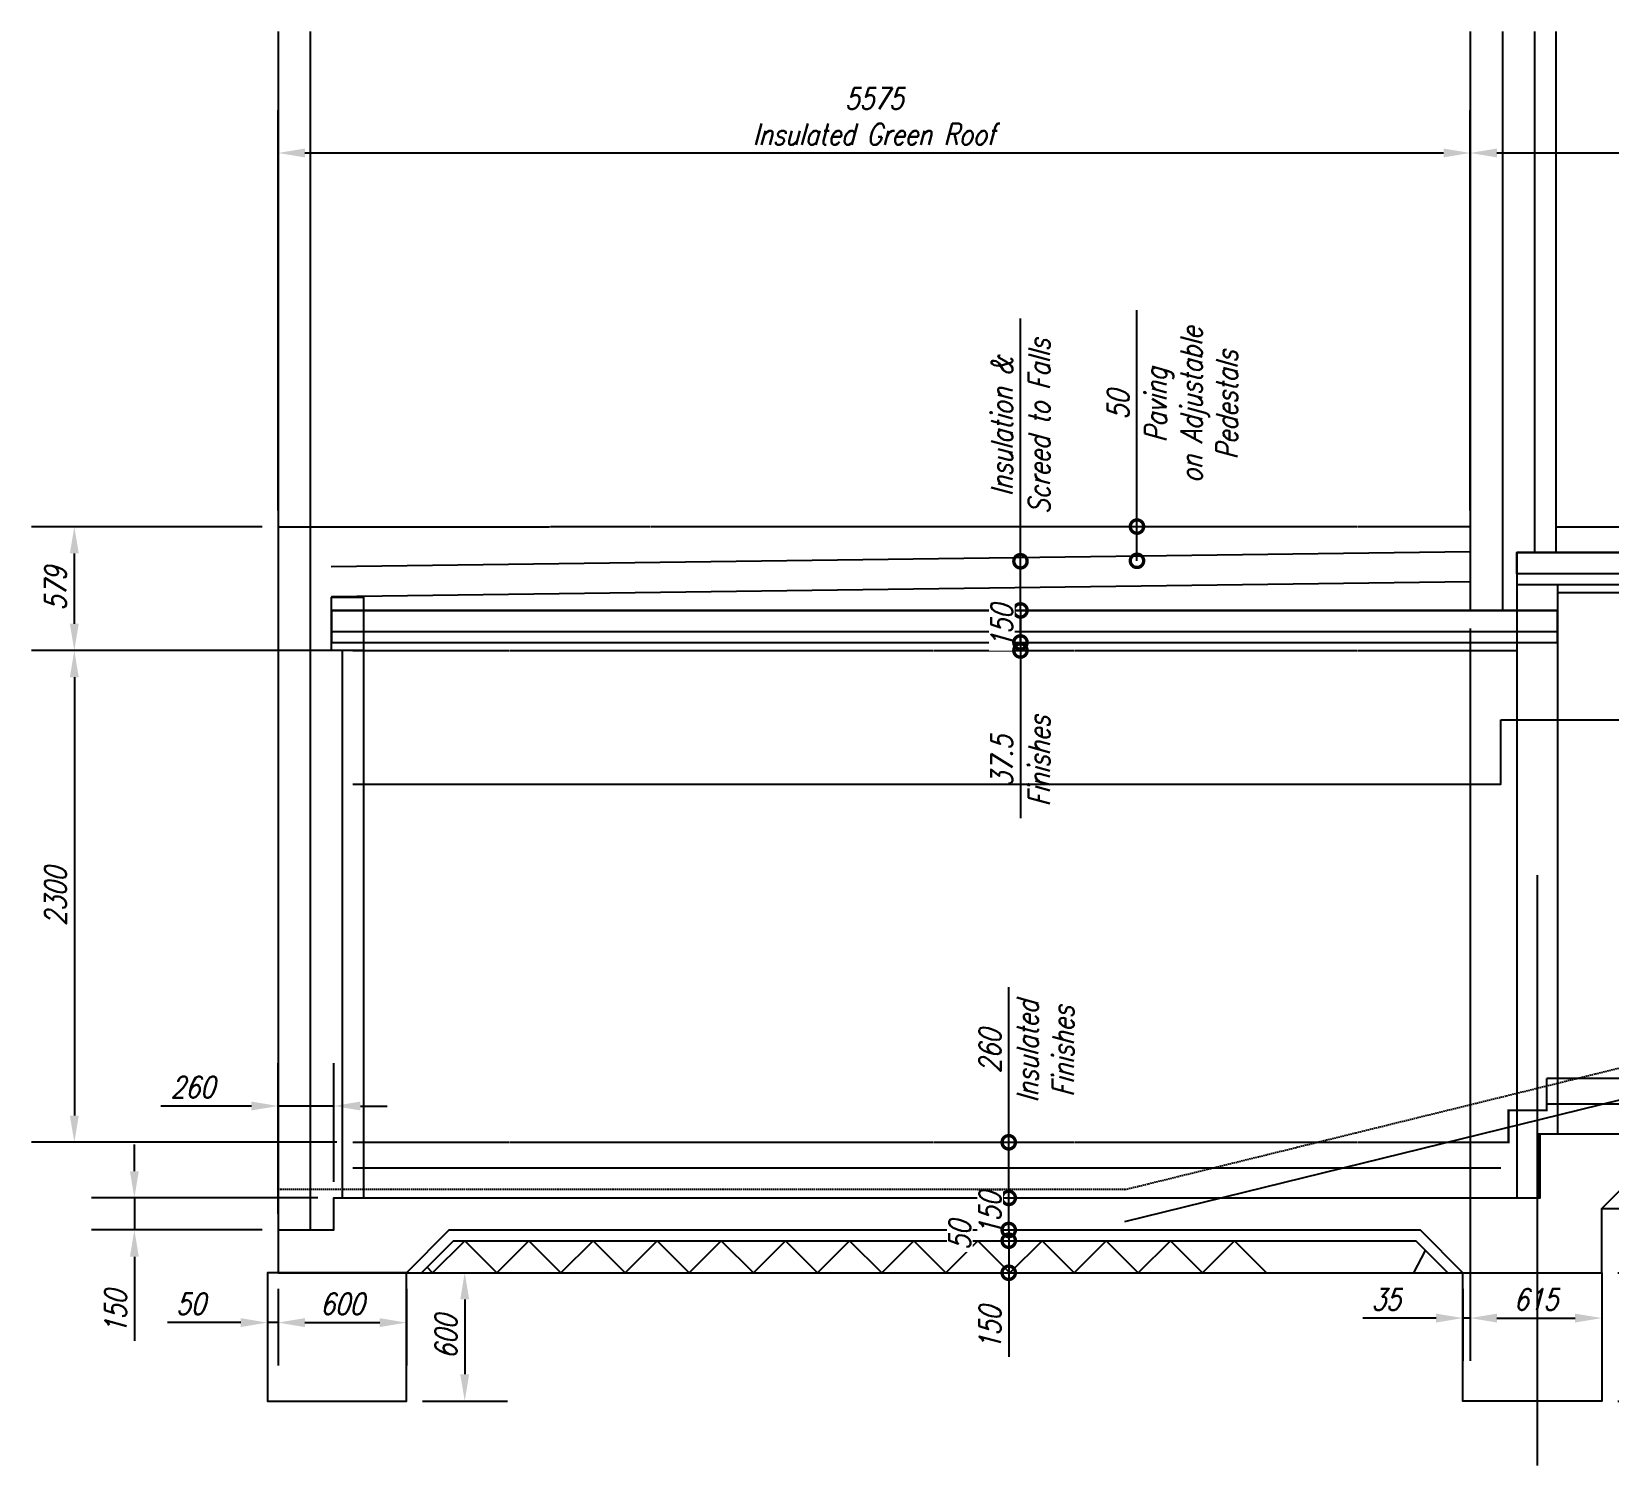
# Model space of a CAD drawing. Header units: millimetres. Extents: x 929802 to 1112248, y 1926852 to 2050811.
# Drawn here: x 970728 to 978106, y 1950263 to 1956968 of the extents above; entities that cross this region are included whole.
import ezdxf

# ---------------------------------------------------------------- set-up
doc = ezdxf.new("R2010")
doc.units = ezdxf.units.MM
doc.linetypes.add('HIDDEN', pattern=[9.525, 6.35, -3.175])
doc.linetypes.add('PHANTOM2', pattern=[1.25, 0.625, -0.125, 0.125, -0.125, 0.125, -0.125])
doc.layers.get('Defpoints').update_dxf_attribs({"color": 41})
for name, color, linetype in [('CHB+00_Dims-GA', 8, 'Continuous'), ('CHB+00_Groundslab', 4, 'Continuous'), ('CHB+00_Levels', 8, 'Continuous'), ('CHB+00_Lintels Over', 9, 'Continuous'), ('CHB-00_Dims-Foundation', 8, 'Continuous'), ('CHB-00_External GL', 211, 'Continuous'), ('CHB-00_Foundation', 7, 'Continuous')]:
    doc.layers.add(name, color=color, linetype=linetype)
doc.styles.add('Romans15', font='romans.shx', dxfattribs={"width": 0.8, "oblique": 15})
doc.dimstyles.new('CHB_1-1', dxfattribs={"dimtxt": 2, "dimasz": 2.5, "dimexe": 4, "dimexo": 1.5, "dimgap": 0.75, "dimtad": 1, "dimdec": 0, "dimdsep": 46, "dimtxsty": 'Romans15', "dimcen": 1.5, "dimclrd": 8, "dimclre": 8, "dimclrt": 7, "dimadec": 0, "dimazin": 0, "dimtfac": 1, "dimtdec": 0, "dimtmove": 0, "dimatfit": 3, "dimfxl": 1, "dimarcsym": 0})

# ---------------------------------------------------------------- blocks, each defined once
blk = doc.blocks.new('_DotSmall')
at = {"color": 0, "linetype": 'ByBlock', "const_width": 0.5}
blk.add_lwpolyline([(-0.0625, 0, 1), (0.0625, 0, 1)], format="xyb", close=True, dxfattribs=at)
blk = doc.blocks.new('*D310')
at = {"layer": 'CHB+00_Dims-GA', "color": 8, "lineweight": -2, "transparency": 16777216}
for p, q in [((975297.2, 1951773.6), (975297.2, 1952499.4)), ((975297.2, 1951513.6), (975297.2, 1951773.6))]:
    blk.add_line(p, q, dxfattribs=at)
at = {"layer": 'Defpoints', "color": 0, "transparency": 16777216}
for p in [(975297.2, 1951773.6), (977598.1, 1951773.6), (972230.6, 1951513.6)]:
    blk.add_point(p, dxfattribs=at)
at = {"layer": 'CHB+00_Dims-GA', "color": 8, "lineweight": -2, "transparency": 16777216, "xscale": 125, "yscale": 125, "zscale": 125}
for p, rotation in [((975297.2, 1951773.6), 90), ((975297.2, 1951513.6), 270)]:
    blk.add_blockref('_DotSmall', p, dxfattribs=dict(at, rotation=rotation))
at = {"layer": 'CHB+00_Dims-GA', "color": 7, "transparency": 16777216, "char_height": 100, "attachment_point": 5, "rotation": 90, "style": 'Romans15'}
for s, insert in [('Insulated\\PFinishes', (975468.1, 1952199)), ('260', (975209.7, 1952199))]:
    blk.add_mtext(s, dxfattribs=dict(at, insert=insert))
blk = doc.blocks.new('*D311')
at = {"layer": 'CHB+00_Dims-GA', "color": 8, "lineweight": -2, "transparency": 16777216}
for p, q in [((975297.2, 1951513.6), (975297.2, 1951638.6)), ((975297.2, 1951363.6), (975297.2, 1951513.6)), ((975297.2, 1951363.6), (975297.2, 1951238.6))]:
    blk.add_line(p, q, dxfattribs=at)
at = {"layer": 'Defpoints', "color": 0, "transparency": 16777216}
for p in [(977783.1, 1951513.6), (972680.6, 1951363.6)]:
    blk.add_point(p, dxfattribs=at)
at = {"layer": 'CHB+00_Dims-GA', "color": 8, "lineweight": -2, "transparency": 16777216, "xscale": 125, "yscale": 125, "zscale": 125}
for p, rotation in [((975297.2, 1951513.6), 270), ((975297.2, 1951363.6), 90)]:
    blk.add_blockref('_DotSmall', p, dxfattribs=dict(at, rotation=rotation))
at = {"layer": 'CHB+00_Dims-GA', "color": 7, "transparency": 16777216, "insert": (975209.7, 1951438.6), "char_height": 100, "attachment_point": 5, "rotation": 90, "style": 'Romans15', "bg_fill": 3, "box_fill_scale": 1.1, "bg_fill_color": 256, "bg_fill_true_color": 13158600, "bg_fill_transparency": 0}
blk.add_mtext('150', dxfattribs=at)
at = {"layer": 'Defpoints', "color": 0, "transparency": 16777216}
blk.add_point((975297.2, 1951513.6), dxfattribs=at)
blk = doc.blocks.new('*D383')
at = {"color": 8, "linetype": 'Continuous', "lineweight": -2, "transparency": 16777216}
for p, q in [((971880.6, 1954727.6), (971880.6, 1956600.3)), ((977455.6, 1954728.1), (977455.6, 1956600.3)), ((972005.6, 1956400.3), (977330.6, 1956400.3))]:
    blk.add_line(p, q, dxfattribs=at)
at = {"color": 8, "linetype": 'Continuous', "transparency": 16777216}
for points in [[(972005.6, 1956421.2), (972005.6, 1956379.5), (971880.6, 1956400.3)], [(977330.6, 1956421.2), (977330.6, 1956379.5), (977455.6, 1956400.3)]]:
    blk.add_solid(points, dxfattribs=at)
at = {"layer": 'Defpoints', "color": 0, "linetype": 'Continuous', "transparency": 16777216}
for p in [(977455.6, 1956400.3), (971880.6, 1954652.6), (977455.6, 1954653.1)]:
    blk.add_point(p, dxfattribs=at)
at = {"color": 7, "linetype": 'Continuous', "transparency": 16777216, "insert": (974668.1, 1956571.2), "char_height": 100, "attachment_point": 5, "style": 'Romans15'}
blk.add_mtext('5575\\PInsulated Green Roof', dxfattribs=at)
blk = doc.blocks.new('*D384')
at = {"color": 8, "linetype": 'Continuous', "lineweight": -2, "transparency": 16777216}
for p, q in [((977455.6, 1954803.1), (977455.6, 1956600.3)), ((983801.6, 1954727.6), (983801.6, 1956600.3)), ((977580.6, 1956400.3), (983676.6, 1956400.3))]:
    blk.add_line(p, q, dxfattribs=at)
at = {"color": 8, "linetype": 'Continuous', "transparency": 16777216}
for points in [[(977580.6, 1956421.2), (977580.6, 1956379.5), (977455.6, 1956400.3)], [(983676.6, 1956421.2), (983676.6, 1956379.5), (983801.6, 1956400.3)]]:
    blk.add_solid(points, dxfattribs=at)
at = {"layer": 'Defpoints', "color": 0, "linetype": 'Continuous', "transparency": 16777216}
for p in [(983801.6, 1956400.3), (977455.6, 1954728.1), (983801.6, 1954652.6)]:
    blk.add_point(p, dxfattribs=at)
at = {"color": 7, "linetype": 'Continuous', "transparency": 16777216, "insert": (980628.6, 1956571.2), "char_height": 100, "attachment_point": 5, "style": 'Romans15'}
blk.add_mtext('6346\\PInternal Floor', dxfattribs=at)
blk = doc.blocks.new('*D318')
at = {"layer": 'CHB+00_Dims-GA', "color": 8, "lineweight": -2, "transparency": 16777216}
for p, q in [((975352.2, 1954490.9), (975352.2, 1955626.8)), ((975352.2, 1954261.1), (975352.2, 1954490.9))]:
    blk.add_line(p, q, dxfattribs=at)
at = {"layer": 'Defpoints', "color": 0, "transparency": 16777216}
for p in [(975352.2, 1954490.9), (975352.2, 1954490.9), (975897, 1954261.1)]:
    blk.add_point(p, dxfattribs=at)
at = {"layer": 'CHB+00_Dims-GA', "color": 8, "lineweight": -2, "transparency": 16777216, "xscale": 125, "yscale": 125, "zscale": 125}
for p, rotation in [((975352.2, 1954490.9), 90), ((975352.2, 1954261.1), 270)]:
    blk.add_blockref('_DotSmall', p, dxfattribs=dict(at, rotation=rotation))
at = {"layer": 'CHB+00_Dims-GA', "color": 7, "transparency": 16777216, "char_height": 100, "attachment_point": 5, "rotation": 90, "style": 'Romans15'}
for s, insert in [('Screed to Falls', (975439.7, 1955121.3)), ('Insulation &', (975264.7, 1955121.3))]:
    blk.add_mtext(s, dxfattribs=dict(at, insert=insert))
blk = doc.blocks.new('*D319')
at = {"layer": 'CHB+00_Dims-GA', "color": 8, "lineweight": -2, "transparency": 16777216}
for p, q in [((975352.2, 1954261.1), (975352.2, 1954386.1)), ((975352.2, 1954261.1), (975352.2, 1954111.1)), ((975352.2, 1954111.1), (975352.2, 1953986.1))]:
    blk.add_line(p, q, dxfattribs=at)
at = {"layer": 'Defpoints', "color": 0, "transparency": 16777216}
for p in [(975897, 1954261.1), (975897, 1954111.1)]:
    blk.add_point(p, dxfattribs=at)
at = {"layer": 'CHB+00_Dims-GA', "color": 8, "lineweight": -2, "transparency": 16777216, "xscale": 125, "yscale": 125, "zscale": 125}
for p, rotation in [((975352.2, 1954261.1), 270), ((975352.2, 1954111.1), 90)]:
    blk.add_blockref('_DotSmall', p, dxfattribs=dict(at, rotation=rotation))
at = {"layer": 'CHB+00_Dims-GA', "color": 7, "transparency": 16777216, "insert": (975264.7, 1954186.1), "char_height": 100, "attachment_point": 5, "rotation": 90, "style": 'Romans15', "bg_fill": 3, "box_fill_scale": 1.1, "bg_fill_color": 256, "bg_fill_true_color": 13158600, "bg_fill_transparency": 0}
blk.add_mtext('150', dxfattribs=at)
at = {"layer": 'Defpoints', "color": 0, "transparency": 16777216}
blk.add_point((975352.2, 1954111.1), dxfattribs=at)
blk = doc.blocks.new('*D320')
at = {"layer": 'CHB+00_Dims-GA', "color": 8, "lineweight": -2, "transparency": 16777216}
for p, q in [((975352.2, 1954111.1), (975352.2, 1954236.1)), ((975352.2, 1954111.1), (975352.2, 1954073.6)), ((975352.2, 1954073.6), (975352.2, 1953288.8))]:
    blk.add_line(p, q, dxfattribs=at)
at = {"layer": 'Defpoints', "color": 0, "transparency": 16777216}
for p in [(975897, 1954111.1), (975352.2, 1954073.6), (975893.2, 1954073.6)]:
    blk.add_point(p, dxfattribs=at)
at = {"layer": 'CHB+00_Dims-GA', "color": 8, "lineweight": -2, "transparency": 16777216, "xscale": 125, "yscale": 125, "zscale": 125}
for p, rotation in [((975352.2, 1954111.1), 270), ((975352.2, 1954073.6), 90)]:
    blk.add_blockref('_DotSmall', p, dxfattribs=dict(at, rotation=rotation))
at = {"layer": 'CHB+00_Dims-GA', "color": 7, "transparency": 16777216, "char_height": 100, "attachment_point": 5, "rotation": 90, "style": 'Romans15'}
for s, insert in [('Finishes', (975439.7, 1953556.2)), ('37.5', (975264.7, 1953556.2))]:
    blk.add_mtext(s, dxfattribs=dict(at, insert=insert))
blk = doc.blocks.new('*D386')
at = {"color": 8, "linetype": 'Continuous', "lineweight": -2, "transparency": 16777216}
for p, q in [((972155.6, 1954073.6), (970727.6, 1954073.6)), ((970927.6, 1953948.6), (970927.6, 1951898.6)), ((972155.6, 1951773.6), (970727.6, 1951773.6))]:
    blk.add_line(p, q, dxfattribs=at)
at = {"color": 8, "linetype": 'Continuous', "transparency": 16777216}
for points in [[(970906.7, 1953948.6), (970948.4, 1953948.6), (970927.6, 1954073.6)], [(970906.7, 1951898.6), (970948.4, 1951898.6), (970927.6, 1951773.6)]]:
    blk.add_solid(points, dxfattribs=at)
at = {"layer": 'Defpoints', "color": 0, "linetype": 'Continuous', "transparency": 16777216}
for p in [(972230.6, 1954073.6), (970927.6, 1951773.6), (972230.6, 1951773.6)]:
    blk.add_point(p, dxfattribs=at)
at = {"color": 7, "linetype": 'Continuous', "transparency": 16777216, "insert": (970840.1, 1952923.6), "char_height": 100, "attachment_point": 5, "rotation": 90, "style": 'Romans15'}
blk.add_mtext('2300', dxfattribs=at)
blk = doc.blocks.new('*U242')
at = {"layer": 'CHB+00_Groundslab', "color": 8}
blk.add_lwpolyline([(-150, -75), (0, 75), (150, -75)], dxfattribs=at)
blk = doc.blocks.new('*U243')
at = {"layer": 'CHB+00_Groundslab', "color": 0, "linetype": 'ByBlock', "lineweight": -2, "transparency": 16777216}
for p in [(0, 0), (300, 0), (600, 0), (900, 0), (1200, 0), (1500, 0), (1800, 0), (2100, 0), (2400, 0), (2700, 0), (3000, 0), (3300, 0), (3600, 0)]:
    blk.add_blockref('*U242', p, dxfattribs=at)
blk = doc.blocks.new('*D329')
at = {"layer": 'CHB+00_Dims-GA', "color": 8, "lineweight": -2, "transparency": 16777216}
for p, q in [((975897, 1954653.1), (975897, 1955665.8)), ((975897, 1954493), (975897, 1954653.1))]:
    blk.add_line(p, q, dxfattribs=at)
at = {"layer": 'Defpoints', "color": 0, "transparency": 16777216}
for p in [(975897, 1954653.1), (977455.6, 1954653.1), (975897, 1954493)]:
    blk.add_point(p, dxfattribs=at)
at = {"layer": 'CHB+00_Dims-GA', "color": 8, "lineweight": -2, "transparency": 16777216, "xscale": 125, "yscale": 125, "zscale": 125}
for p, rotation in [((975897, 1954653.1), 90), ((975897, 1954493), 270)]:
    blk.add_blockref('_DotSmall', p, dxfattribs=dict(at, rotation=rotation))
at = {"layer": 'CHB+00_Dims-GA', "color": 7, "transparency": 16777216, "char_height": 100, "attachment_point": 5, "rotation": 90, "style": 'Romans15'}
for s, insert in [('Paving\\Pon Adjustable\\PPedestals', (976151.1, 1955222)), ('50', (975809.5, 1955222))]:
    blk.add_mtext(s, dxfattribs=dict(at, insert=insert))
blk = doc.blocks.new('*D334')
at = {"layer": 'CHB+00_Dims-GA', "color": 8, "linetype": 'Continuous', "lineweight": -2, "transparency": 16777216}
for p, q in [((971805.6, 1954652.6), (970727.6, 1954652.6)), ((970927.6, 1954198.6), (970927.6, 1954527.6)), ((972155.6, 1954073.6), (970727.6, 1954073.6))]:
    blk.add_line(p, q, dxfattribs=at)
at = {"layer": 'CHB+00_Dims-GA', "color": 8, "linetype": 'Continuous', "transparency": 16777216}
for points in [[(970906.7, 1954527.6), (970948.4, 1954527.6), (970927.6, 1954652.6)], [(970906.7, 1954198.6), (970948.4, 1954198.6), (970927.6, 1954073.6)]]:
    blk.add_solid(points, dxfattribs=at)
at = {"layer": 'Defpoints', "color": 0, "linetype": 'Continuous', "transparency": 16777216}
for p in [(970927.6, 1954652.6), (971880.6, 1954652.6), (972230.6, 1954073.6)]:
    blk.add_point(p, dxfattribs=at)
at = {"layer": 'CHB+00_Dims-GA', "color": 7, "linetype": 'Continuous', "transparency": 16777216, "insert": (970840.1, 1954363.1), "char_height": 100, "attachment_point": 5, "rotation": 90, "style": 'Romans15'}
blk.add_mtext('579', dxfattribs=at)
blk = doc.blocks.new('*D337')
at = {"layer": 'CHB+00_Dims-GA', "color": 8, "lineweight": -2, "transparency": 16777216}
for p, q in [((975297.2, 1951313.6), (975297.2, 1951163.6)), ((975297.2, 1951163.6), (975297.2, 1950770.5))]:
    blk.add_line(p, q, dxfattribs=at)
at = {"layer": 'Defpoints', "color": 0, "transparency": 16777216}
for p in [(975297.2, 1951313.6), (977800.9, 1951313.6), (977950.9, 1951163.6)]:
    blk.add_point(p, dxfattribs=at)
at = {"layer": 'CHB+00_Dims-GA', "color": 8, "lineweight": -2, "transparency": 16777216, "xscale": 125, "yscale": 125, "zscale": 125}
for p, rotation in [((975297.2, 1951313.6), 90), ((975297.2, 1951163.6), 270)]:
    blk.add_blockref('_DotSmall', p, dxfattribs=dict(at, rotation=rotation))
at = {"layer": 'CHB+00_Dims-GA', "color": 7, "transparency": 16777216, "insert": (975209.7, 1950904.5), "char_height": 100, "attachment_point": 5, "rotation": 90, "style": 'Romans15'}
blk.add_mtext('150', dxfattribs=at)
blk = doc.blocks.new('*D338')
at = {"layer": 'CHB+00_Dims-GA', "color": 8, "lineweight": -2, "transparency": 16777216}
for p, q in [((975297.2, 1951363.6), (975297.2, 1951488.6)), ((975297.2, 1951363.6), (975297.2, 1951313.6)), ((975297.2, 1951313.6), (975297.2, 1951188.6))]:
    blk.add_line(p, q, dxfattribs=at)
at = {"layer": 'Defpoints', "color": 0, "transparency": 16777216}
for p in [(975854.5, 1951363.6), (975297.2, 1951313.6), (975854.5, 1951313.6)]:
    blk.add_point(p, dxfattribs=at)
at = {"layer": 'CHB+00_Dims-GA', "color": 8, "lineweight": -2, "transparency": 16777216, "xscale": 125, "yscale": 125, "zscale": 125}
for p, rotation in [((975297.2, 1951363.6), 270), ((975297.2, 1951313.6), 90)]:
    blk.add_blockref('_DotSmall', p, dxfattribs=dict(at, rotation=rotation))
at = {"layer": 'CHB+00_Dims-GA', "color": 7, "transparency": 16777216, "insert": (975068.5, 1951338.6), "char_height": 100, "attachment_point": 5, "rotation": 90, "style": 'Romans15', "bg_fill": 3, "box_fill_scale": 1.1, "bg_fill_color": 256, "bg_fill_true_color": 13158600, "bg_fill_transparency": 0}
blk.add_mtext('50', dxfattribs=at)
blk = doc.blocks.new('*D341')
at = {"layer": 'CHB+00_Dims-GA', "color": 8, "linetype": 'Continuous', "lineweight": -2, "transparency": 16777216}
for p, q in [((977455.6, 1954176.1), (977455.6, 1950751.7)), ((978071.1, 1951088.6), (978071.1, 1950751.7)), ((977580.6, 1950951.7), (977946.1, 1950951.7))]:
    blk.add_line(p, q, dxfattribs=at)
at = {"layer": 'CHB+00_Dims-GA', "color": 8, "linetype": 'Continuous', "transparency": 16777216}
for points in [[(977580.6, 1950972.5), (977580.6, 1950930.8), (977455.6, 1950951.7)], [(977946.1, 1950972.5), (977946.1, 1950930.8), (978071.1, 1950951.7)]]:
    blk.add_solid(points, dxfattribs=at)
at = {"layer": 'Defpoints', "color": 0, "linetype": 'Continuous', "transparency": 16777216}
for p in [(977455.6, 1954251.1), (978071.1, 1951163.6), (978071.1, 1950951.7)]:
    blk.add_point(p, dxfattribs=at)
at = {"layer": 'CHB+00_Dims-GA', "color": 7, "linetype": 'Continuous', "transparency": 16777216, "insert": (977763.3, 1951039.2), "char_height": 100, "attachment_point": 5, "style": 'Romans15'}
blk.add_mtext('615', dxfattribs=at)
blk = doc.blocks.new('*D392')
at = {"layer": 'CHB+00_Dims-GA', "color": 8, "linetype": 'Continuous', "lineweight": -2, "transparency": 16777216}
for p, q in [((971880.6, 1951438.6), (971880.6, 1952143.4)), ((972140.6, 1951588.6), (972140.6, 1952143.4)), ((971755.6, 1951943.4), (971332, 1951943.4)), ((972140.6, 1951943.4), (971880.6, 1951943.4)), ((972265.6, 1951943.4), (972390.6, 1951943.4))]:
    blk.add_line(p, q, dxfattribs=at)
at = {"layer": 'CHB+00_Dims-GA', "color": 8, "linetype": 'Continuous', "transparency": 16777216}
for points in [[(971755.6, 1951964.3), (971755.6, 1951922.6), (971880.6, 1951943.4)], [(972265.6, 1951964.3), (972265.6, 1951922.6), (972140.6, 1951943.4)]]:
    blk.add_solid(points, dxfattribs=at)
at = {"layer": 'Defpoints', "color": 0, "linetype": 'Continuous', "transparency": 16777216}
for p in [(971880.6, 1951943.4), (972140.6, 1951513.6), (971880.6, 1951363.6)]:
    blk.add_point(p, dxfattribs=at)
at = {"layer": 'CHB+00_Dims-GA', "color": 7, "linetype": 'Continuous', "transparency": 16777216, "insert": (971481.3, 1952030.9), "char_height": 100, "attachment_point": 5, "style": 'Romans15'}
blk.add_mtext('260', dxfattribs=at)
blk = doc.blocks.new('*D342')
at = {"layer": 'CHB+00_Dims-GA', "color": 8, "linetype": 'Continuous', "lineweight": -2, "transparency": 16777216}
for p, q in [((971208.3, 1951638.6), (971208.3, 1951763.6)), ((972065.6, 1951513.6), (971008.3, 1951513.6)), ((971208.3, 1951513.6), (971208.3, 1951363.6)), ((971805.6, 1951363.6), (971008.3, 1951363.6)), ((971208.3, 1951238.6), (971208.3, 1950845.5))]:
    blk.add_line(p, q, dxfattribs=at)
at = {"layer": 'CHB+00_Dims-GA', "color": 8, "linetype": 'Continuous', "transparency": 16777216}
for points in [[(971187.5, 1951638.6), (971229.2, 1951638.6), (971208.3, 1951513.6)], [(971187.5, 1951238.6), (971229.2, 1951238.6), (971208.3, 1951363.6)]]:
    blk.add_solid(points, dxfattribs=at)
at = {"layer": 'Defpoints', "color": 0, "linetype": 'Continuous', "transparency": 16777216}
for p in [(972140.6, 1951513.6), (971208.3, 1951363.6), (971880.6, 1951363.6)]:
    blk.add_point(p, dxfattribs=at)
at = {"layer": 'CHB+00_Dims-GA', "color": 7, "linetype": 'Continuous', "transparency": 16777216, "insert": (971120.8, 1950979.5), "char_height": 100, "attachment_point": 5, "rotation": 90, "style": 'Romans15'}
blk.add_mtext('150', dxfattribs=at)
blk = doc.blocks.new('*D393')
at = {"layer": 'CHB+00_Dims-GA', "color": 8, "linetype": 'Continuous', "lineweight": -2, "transparency": 16777216}
for p, q in [((971880.6, 1951088.6), (971880.6, 1950730.5)), ((972480.6, 1951088.6), (972480.6, 1950730.5)), ((972005.6, 1950930.5), (972355.6, 1950930.5))]:
    blk.add_line(p, q, dxfattribs=at)
at = {"layer": 'CHB+00_Dims-GA', "color": 8, "linetype": 'Continuous', "transparency": 16777216}
for points in [[(972005.6, 1950951.3), (972005.6, 1950909.6), (971880.6, 1950930.5)], [(972355.6, 1950951.3), (972355.6, 1950909.6), (972480.6, 1950930.5)]]:
    blk.add_solid(points, dxfattribs=at)
at = {"layer": 'Defpoints', "color": 0, "linetype": 'Continuous', "transparency": 16777216}
for p in [(971880.6, 1951163.6), (972480.6, 1951163.6), (972480.6, 1950930.5)]:
    blk.add_point(p, dxfattribs=at)
at = {"layer": 'CHB+00_Dims-GA', "color": 7, "linetype": 'Continuous', "transparency": 16777216, "insert": (972180.6, 1951018), "char_height": 100, "attachment_point": 5, "style": 'Romans15'}
blk.add_mtext('600', dxfattribs=at)
blk = doc.blocks.new('*D395')
at = {"layer": 'CHB+00_Dims-GA', "color": 8, "linetype": 'Continuous', "lineweight": -2, "transparency": 16777216}
for p, q in [((977421.1, 1951088.6), (977421.1, 1950751.7)), ((977455.6, 1951088.6), (977455.6, 1950751.7)), ((977296.1, 1950951.7), (976952.5, 1950951.7)), ((977455.6, 1950951.7), (977421.1, 1950951.7)), ((977580.6, 1950951.7), (977705.6, 1950951.7))]:
    blk.add_line(p, q, dxfattribs=at)
at = {"layer": 'CHB+00_Dims-GA', "color": 8, "linetype": 'Continuous', "transparency": 16777216}
for points in [[(977296.1, 1950972.5), (977296.1, 1950930.8), (977421.1, 1950951.7)], [(977580.6, 1950972.5), (977580.6, 1950930.8), (977455.6, 1950951.7)]]:
    blk.add_solid(points, dxfattribs=at)
at = {"layer": 'Defpoints', "color": 0, "linetype": 'Continuous', "transparency": 16777216}
for p in [(977421.1, 1951163.6), (977455.6, 1951163.6), (977421.1, 1950951.7)]:
    blk.add_point(p, dxfattribs=at)
at = {"layer": 'CHB+00_Dims-GA', "color": 7, "linetype": 'Continuous', "transparency": 16777216, "insert": (977061.8, 1951039.2), "char_height": 100, "attachment_point": 5, "style": 'Romans15'}
blk.add_mtext('35', dxfattribs=at)
blk = doc.blocks.new('*D401')
at = {"layer": 'CHB+00_Dims-GA', "color": 8, "lineweight": -2, "transparency": 16777216}
for p, q in [((978146.1, 1951163.6), (978585.4, 1951163.6)), ((978385.4, 1951038.6), (978385.4, 1950688.6)), ((978146.1, 1950563.6), (978585.4, 1950563.6))]:
    blk.add_line(p, q, dxfattribs=at)
at = {"layer": 'CHB+00_Dims-GA', "color": 8, "transparency": 16777216}
for points in [[(978364.6, 1951038.6), (978406.2, 1951038.6), (978385.4, 1951163.6)], [(978364.6, 1950688.6), (978406.2, 1950688.6), (978385.4, 1950563.6)]]:
    blk.add_solid(points, dxfattribs=at)
at = {"layer": 'Defpoints', "color": 0, "transparency": 16777216}
for p in [(978071.1, 1951163.6), (978071.1, 1950563.6), (978385.4, 1950563.6)]:
    blk.add_point(p, dxfattribs=at)
at = {"layer": 'CHB+00_Dims-GA', "color": 7, "transparency": 16777216, "insert": (978297.9, 1950863.6), "char_height": 100, "attachment_point": 5, "rotation": 90, "style": 'Romans15'}
blk.add_mtext('600', dxfattribs=at)
blk = doc.blocks.new('*D344')
at = {"layer": 'CHB+00_Dims-GA', "color": 8, "lineweight": -2, "transparency": 16777216}
for p, q in [((971830.6, 1951088.6), (971830.6, 1950730.5)), ((971880.6, 1951088.6), (971880.6, 1950730.5)), ((971705.6, 1950930.5), (971363.3, 1950930.5)), ((971880.6, 1950930.5), (971830.6, 1950930.5)), ((972005.6, 1950930.5), (972130.6, 1950930.5))]:
    blk.add_line(p, q, dxfattribs=at)
at = {"layer": 'CHB+00_Dims-GA', "color": 8, "transparency": 16777216}
for points in [[(971705.6, 1950951.3), (971705.6, 1950909.6), (971830.6, 1950930.5)], [(972005.6, 1950951.3), (972005.6, 1950909.6), (971880.6, 1950930.5)]]:
    blk.add_solid(points, dxfattribs=at)
at = {"layer": 'Defpoints', "color": 0, "transparency": 16777216}
for p in [(971830.6, 1951163.6), (971880.6, 1951163.6), (971830.6, 1950930.5)]:
    blk.add_point(p, dxfattribs=at)
at = {"layer": 'CHB+00_Dims-GA', "color": 7, "transparency": 16777216, "insert": (971471.9, 1951018), "char_height": 100, "attachment_point": 5, "style": 'Romans15'}
blk.add_mtext('50', dxfattribs=at)
blk = doc.blocks.new('*D404')
at = {"layer": 'CHB+00_Dims-GA', "color": 8, "lineweight": -2, "transparency": 16777216}
for p, q in [((972555.6, 1951163.6), (972953.2, 1951163.6)), ((972753.2, 1951038.6), (972753.2, 1950688.6)), ((972555.6, 1950563.6), (972953.2, 1950563.6))]:
    blk.add_line(p, q, dxfattribs=at)
at = {"layer": 'CHB+00_Dims-GA', "color": 8, "transparency": 16777216}
for points in [[(972732.3, 1951038.6), (972774, 1951038.6), (972753.2, 1951163.6)], [(972732.3, 1950688.6), (972774, 1950688.6), (972753.2, 1950563.6)]]:
    blk.add_solid(points, dxfattribs=at)
at = {"layer": 'Defpoints', "color": 0, "transparency": 16777216}
for p in [(972480.6, 1951163.6), (972480.6, 1950563.6), (972753.2, 1950563.6)]:
    blk.add_point(p, dxfattribs=at)
at = {"layer": 'CHB+00_Dims-GA', "color": 7, "transparency": 16777216, "insert": (972665.7, 1950863.6), "char_height": 100, "attachment_point": 5, "rotation": 90, "style": 'Romans15'}
blk.add_mtext('600', dxfattribs=at)

msp = doc.modelspace()

# ---------------------------------------------------------------- linework, layer by layer
at = {"layer": 'CHB+00_Groundslab'}
for points in [[(977598.09, 1951513.6), (977783.08, 1951513.6), (977783.08, 1951813.6), (984101.59, 1951813.6), (984101.59, 1952112.6)], [(977598.09, 1951163.6), (978071.08, 1951163.6), (978071.08, 1951463.6), (978271.08, 1951663.6), (983476.59, 1951663.6), (983676.59, 1951463.6), (984326.59, 1951463.4), (984326.59, 1951762.6), (984526.59, 1951962.6), (986388.75, 1951962.6), (986588.75, 1951762.6), (987238.75, 1951762.6)], [(971880.59, 1951363.6), (972140.59, 1951363.6), (972140.59, 1951513.6), (977598.09, 1951513.6)], [(971880.59, 1951363.6), (971880.59, 1951163.6), (972480.59, 1951163.6), (972680.59, 1951363.6), (977221.08, 1951363.6), (977421.08, 1951163.6), (977598.09, 1951163.6)]]:
    msp.add_lwpolyline(points, dxfattribs=at)
at = {"layer": 'CHB+00_Groundslab', "color": 7}
for points in [[(978071.08, 1951463.6), (983676.59, 1951463.6)], [(972480.59, 1951163.6), (977421.08, 1951163.6)]]:
    msp.add_lwpolyline(points, dxfattribs=at)
at = {"layer": 'CHB+00_Groundslab', "color": 8}
msp.add_lwpolyline([(972603.16, 1951163.6), (972577.23, 1951189.53)], dxfattribs=at)
at = {"layer": 'CHB+00_Levels', "color": 252, "linetype": 'Continuous'}
msp.add_line((977863.08, 1954382.64), (977863.08, 1951813.6), dxfattribs=at)
at = {"layer": 'CHB+00_Levels', "linetype": 'PHANTOM2', "ltscale": 12.5}
for points in [[(971880.59, 1954652.6), (977455.59, 1954653.1)], [(977855.58, 1954652.64), (983801.61, 1954652.64)], [(977863.08, 1954345.14), (983801.61, 1954345.14)], [(972230.59, 1954073.59), (977673.08, 1954073.59)], [(977813.09, 1952073.6), (983801.59, 1952073.6)], [(972230.59, 1951773.6), (977598.09, 1951773.6)]]:
    msp.add_lwpolyline(points, dxfattribs=at)
at = {"layer": 'CHB+00_Levels', "linetype": 'Continuous'}
for points in [[(972128.46, 1954466.07), (977455.59, 1954536.1)], [(977813.09, 1951953.6), (983801.59, 1951953.6)]]:
    msp.add_lwpolyline(points, dxfattribs=at)
at = {"layer": 'CHB+00_Levels', "linetype": 'PHANTOM2', "ltscale": 12.5, "const_width": 10}
msp.add_lwpolyline([(977598.09, 1951773.6), (977634.33, 1951773.6), (977634.33, 1951923.6), (977813.09, 1951923.6), (977813.09, 1952073.6)], dxfattribs=at)
at = {"layer": 'CHB+00_Lintels Over', "linetype": 'Continuous'}
for points in [[(977673.08, 1954382.64), (983951.61, 1954382.64), (983951.61, 1954532.64), (977673.08, 1954532.64)], [(977673.08, 1954532.64), (983951.61, 1954532.64), (983951.61, 1954432.64), (977673.08, 1954432.64)], [(972130.59, 1954111.09), (977863.08, 1954111.09), (977863.08, 1954261.09), (972130.59, 1954261.09)], [(972130.59, 1954261.09), (977863.08, 1954261.09), (977863.08, 1954161.09), (972130.59, 1954161.09)]]:
    msp.add_lwpolyline(points, close=True, dxfattribs=at)
at = {"layer": 'CHB+00_Lintels Over', "color": 1, "linetype": 'Continuous'}
msp.add_lwpolyline([(972280.59, 1954323.59), (972280.59, 1954073.59), (972130.59, 1954073.59), (972130.59, 1954323.59), (972280.59, 1954323.59)], dxfattribs=at)
at = {"layer": 'CHB-00_Dims-Foundation', "color": 252, "linetype": 'Continuous'}
for p, q in [((971880.59, 1956968.1), (971880.59, 1951363.6)), ((972030.59, 1956968.1), (972030.59, 1951363.6)), ((977455.59, 1956968.1), (977455.59, 1954256.09)), ((977605.59, 1956968.1), (977605.59, 1954256.09)), ((977755.58, 1956968.1), (977755.6, 1954532.64)), ((977855.58, 1956968.1), (977855.58, 1954532.64)), ((972180.59, 1954073.59), (972180.59, 1951513.6)), ((972280.59, 1954073.59), (972280.59, 1951513.6))]:
    msp.add_line(p, q, dxfattribs=at)
at = {"layer": 'CHB-00_Foundation', "ltscale": 0.5}
for points in [[(972480.59, 1951163.6), (971830.59, 1951163.6), (971830.59, 1950563.6), (972480.59, 1950563.6)], [(977421.08, 1951163.6), (978071.08, 1951163.6), (978071.08, 1950563.6), (977421.08, 1950563.6)]]:
    msp.add_lwpolyline(points, close=True, dxfattribs=at)
at = {"layer": 'Defpoints'}
for points in [[(977598.09, 1953748.6), (984051.59, 1953748.6), (984051.59, 1954047.6)], [(972230.59, 1953448.6), (977598.09, 1953448.6), (977598.09, 1953748.6)]]:
    msp.add_lwpolyline(points, dxfattribs=at)

# ---------------------------------------------------------------- dimensions: what is measured, and where the dimension line sits
at = {"color": 3, "linetype": 'Continuous'}
for base, p1, p2, text, picture, middle in [((977455.59, 1956400.32), (971880.59, 1954652.6), (977455.59, 1954653.1), '<>\\PInsulated Green Roof', '*D383', (974668.09, 1956571.16)), ((983801.59, 1956400.32), (977455.59, 1954728.1), (983801.59, 1954652.64), '<>\\PInternal Floor', '*D384', (980628.59, 1956571.16))]:
    dim = msp.add_linear_dim(base=base, p1=p1, p2=p2, text=text, dimstyle='CHB_1-1', override={"dimscale": 50}, dxfattribs=at)
    dim.commit()
    dim.dimension.update_dxf_attribs({"geometry": picture, "text_midpoint": middle})
dim = msp.add_linear_dim(base=(970927.56, 1951773.6), p1=(972230.59, 1954073.59), p2=(972230.59, 1951773.6), angle=90, dimstyle='CHB_1-1', override={"dimscale": 50}, dxfattribs=at)
dim.commit()
dim.dimension.update_dxf_attribs({"geometry": '*D386', "text_midpoint": (970840.06, 1952923.59)})
at = {"layer": 'CHB+00_Dims-GA'}
for base, p1, p2, text, picture, middle in [((975352.24, 1954490.88), (975896.95, 1954261.09), (975352.24, 1954490.88), 'Insulation &\\XScreed to Falls', '*D318', (975352.24, 1955121.34)), ((975896.95, 1954653.1), (975896.95, 1954493.04), (977455.59, 1954653.1), '50\\XPaving\\Pon Adjustable\\PPedestals', '*D329', (975896.95, 1955221.97)), ((975297.24, 1951773.6), (972230.59, 1951513.6), (977598.09, 1951773.6), '<>\\XInsulated\\PFinishes', '*D310', (975297.24, 1952199.02))]:
    dim = msp.add_linear_dim(base=base, p1=p1, p2=p2, angle=90, text=text, dimstyle='CHB_1-1', override={"dimscale": 50, "dimblk1": 'DotSmall', "dimblk2": 'DotSmall', "dimsah": 1, "dimse1": 1, "dimse2": 1}, dxfattribs=at)
    dim.commit()
    dim.dimension.update_dxf_attribs({"geometry": picture, "text_midpoint": middle})
at = {"layer": 'CHB+00_Dims-GA', "linetype": 'Continuous'}
for base, p1, p2, picture, middle in [((970927.56, 1954652.6), (972230.59, 1954073.59), (971880.59, 1954652.6), '*D334', (970840.06, 1954363.09)), ((971208.33, 1951363.6), (972140.59, 1951513.6), (971880.59, 1951363.6), '*D342', (971120.83, 1950979.54))]:
    dim = msp.add_linear_dim(base=base, p1=p1, p2=p2, angle=90, dimstyle='CHB_1-1', override={"dimscale": 50}, dxfattribs=at)
    dim.commit()
    dim.dimension.update_dxf_attribs({"geometry": picture, "text_midpoint": middle})
for base, p1, p2, picture, middle in [((971880.59, 1951943.44), (972140.59, 1951513.6), (971880.59, 1951363.6), '*D392', (971481.29, 1952030.94)), ((972480.59, 1950930.48), (971880.59, 1951163.6), (972480.59, 1951163.6), '*D393', (972180.59, 1951017.98)), ((977421.08, 1950951.66), (977455.59, 1951163.6), (977421.08, 1951163.6), '*D395', (977061.78, 1951039.16))]:
    dim = msp.add_linear_dim(base=base, p1=p1, p2=p2, dimstyle='CHB_1-1', override={"dimscale": 50}, dxfattribs=at)
    dim.commit()
    dim.dimension.update_dxf_attribs({"geometry": picture, "text_midpoint": middle})
at = {"layer": 'CHB+00_Dims-GA'}
dim = msp.add_linear_dim(base=(971830.59, 1950930.48), p1=(971880.59, 1951163.6), p2=(971830.59, 1951163.6), dimstyle='CHB_1-1', override={"dimscale": 50}, dxfattribs=at)
dim.commit()
dim.dimension.update_dxf_attribs({"geometry": '*D344', "text_midpoint": (971471.94, 1951017.98)})
for base, p1, p2, picture, middle in [((972753.16, 1950563.6), (972480.59, 1951163.6), (972480.59, 1950563.6), '*D404', (972665.66, 1950863.6)), ((978385.39, 1950563.6), (978071.08, 1951163.6), (978071.08, 1950563.6), '*D401', (978297.89, 1950863.6))]:
    dim = msp.add_linear_dim(base=base, p1=p1, p2=p2, angle=90, dimstyle='CHB_1-1', override={"dimscale": 50}, dxfattribs=at)
    dim.commit()
    dim.dimension.update_dxf_attribs({"geometry": picture, "text_midpoint": middle})

# ---------------------------------------------------------------- next in the draw order: dimensions: what is measured, and where the dimension line sits
for base, p1, p2, picture, middle in [((975352.24, 1954111.09), (975896.95, 1954261.09), (975896.95, 1954111.09), '*D319', (975264.74, 1954186.09)), ((975297.24, 1951513.6), (972680.59, 1951363.6), (977783.08, 1951513.6), '*D311', (975209.74, 1951438.6))]:
    dim = msp.add_linear_dim(base=base, p1=p1, p2=p2, angle=90, dimstyle='CHB_1-1', override={"dimscale": 50, "dimblk1": 'DotSmall', "dimblk2": 'DotSmall', "dimsah": 1, "dimse1": 1, "dimse2": 1, "dimtix": 1, "dimtfill": 1}, dxfattribs=at)
    dim.commit()
    dim.dimension.update_dxf_attribs({"geometry": picture, "text_midpoint": middle})

# ---------------------------------------------------------------- next in the draw order: linework, layer by layer
at = {"layer": 'CHB+00_Groundslab', "color": 8}
msp.add_lwpolyline([(972551.3, 1951163.6), (972701.3, 1951313.6), (977200.37, 1951313.6), (977350.37, 1951163.6)], dxfattribs=at)
at = {"layer": 'CHB+00_Groundslab', "color": 8, "linetype": 'Continuous'}
msp.add_lwpolyline([(977192.37, 1951163.6), (977246.37, 1951267.6)], dxfattribs=at)
at = {"layer": 'CHB+00_Levels', "color": 252, "linetype": 'Continuous'}
msp.add_line((977673.08, 1954382.64), (977673.08, 1951513.6), dxfattribs=at)
at = {"layer": 'CHB+00_Levels', "linetype": 'Continuous'}
msp.add_line((977768.08, 1953023.12), (977768.08, 1950262.51), dxfattribs=at)
for points in [[(972130.59, 1954326.09), (977455.59, 1954396.09)], [(977673.08, 1951513.6), (977773.08, 1951513.6), (977773.08, 1951813.6), (977783.08, 1951813.6), (977783.08, 1951813.6)], [(972230.59, 1951653.6), (977598.09, 1951653.6)]]:
    msp.add_lwpolyline(points, dxfattribs=at)
at = {"layer": 'CHB-00_External GL', "linetype": 'HIDDEN'}
for points in [[(975840.59, 1951552.6), (988448.31, 1954652.6)], [(975840.59, 1951552.6), (971880.59, 1951552.6)]]:
    msp.add_lwpolyline(points, dxfattribs=at)

# ---------------------------------------------------------------- next in the draw order: block references
at = {"layer": 'CHB+00_Groundslab', "color": 8}
msp.add_blockref('*U243', (972753.16, 1951238.6), dxfattribs=at)

# ---------------------------------------------------------------- next in the draw order: dimensions: what is measured, and where the dimension line sits
at = {"layer": 'CHB+00_Dims-GA'}
dim = msp.add_linear_dim(base=(975352.24, 1954073.59), p1=(975896.95, 1954111.09), p2=(975893.2, 1954073.59), angle=270, text='<>\\XFinishes', dimstyle='CHB_1-1', override={"dimscale": 50, "dimdec": 1, "dimblk1": 'DotSmall', "dimblk2": 'DotSmall', "dimsah": 1, "dimse1": 1, "dimse2": 1}, dxfattribs=at)
dim.commit()
dim.dimension.update_dxf_attribs({"geometry": '*D320', "text_midpoint": (975352.24, 1953556.21)})
at = {"layer": 'CHB+00_Dims-GA', "color": 7, "linetype": 'Continuous'}
dim = msp.add_linear_dim(base=(978071.08, 1950951.66), p1=(977455.59, 1954251.09), p2=(978071.08, 1951163.6), dimstyle='CHB_1-1', override={"dimscale": 50}, dxfattribs=at)
dim.commit()
dim.dimension.update_dxf_attribs({"geometry": '*D341', "text_midpoint": (977763.33, 1951039.16)})
at = {"layer": 'CHB+00_Dims-GA'}
dim = msp.add_linear_dim(base=(975297.24, 1951313.6), p1=(977950.88, 1951163.6), p2=(977800.88, 1951313.6), angle=90, dimstyle='CHB_1-1', override={"dimscale": 50, "dimblk1": 'DotSmall', "dimblk2": 'DotSmall', "dimsah": 1, "dimse1": 1, "dimse2": 1}, dxfattribs=at)
dim.commit()
dim.dimension.update_dxf_attribs({"geometry": '*D337', "text_midpoint": (975297.24, 1950904.54), "dimtype": 160})

# ---------------------------------------------------------------- next in the draw order: dimensions: what is measured, and where the dimension line sits
dim = msp.add_linear_dim(base=(975297.24, 1951313.6), p1=(975854.45, 1951363.6), p2=(975854.45, 1951313.6), angle=90, dimstyle='CHB_1-1', override={"dimscale": 50, "dimblk1": 'DotSmall', "dimblk2": 'DotSmall', "dimsah": 1, "dimse1": 1, "dimse2": 1, "dimtix": 1, "dimtmove": 2, "dimtfill": 1}, dxfattribs=at)
dim.commit()
dim.dimension.update_dxf_attribs({"geometry": '*D338', "text_midpoint": (975068.47, 1951338.6), "dimtype": 160})

# ---------------------------------------------------------------- next in the draw order: linework, layer by layer
at = {"layer": 'Defpoints', "linetype": 'Continuous'}
msp.add_lwpolyline([(975840.59, 1951402.6), (988448.31, 1954502.6)], dxfattribs=at)

doc.saveas('drawing.dxf')
